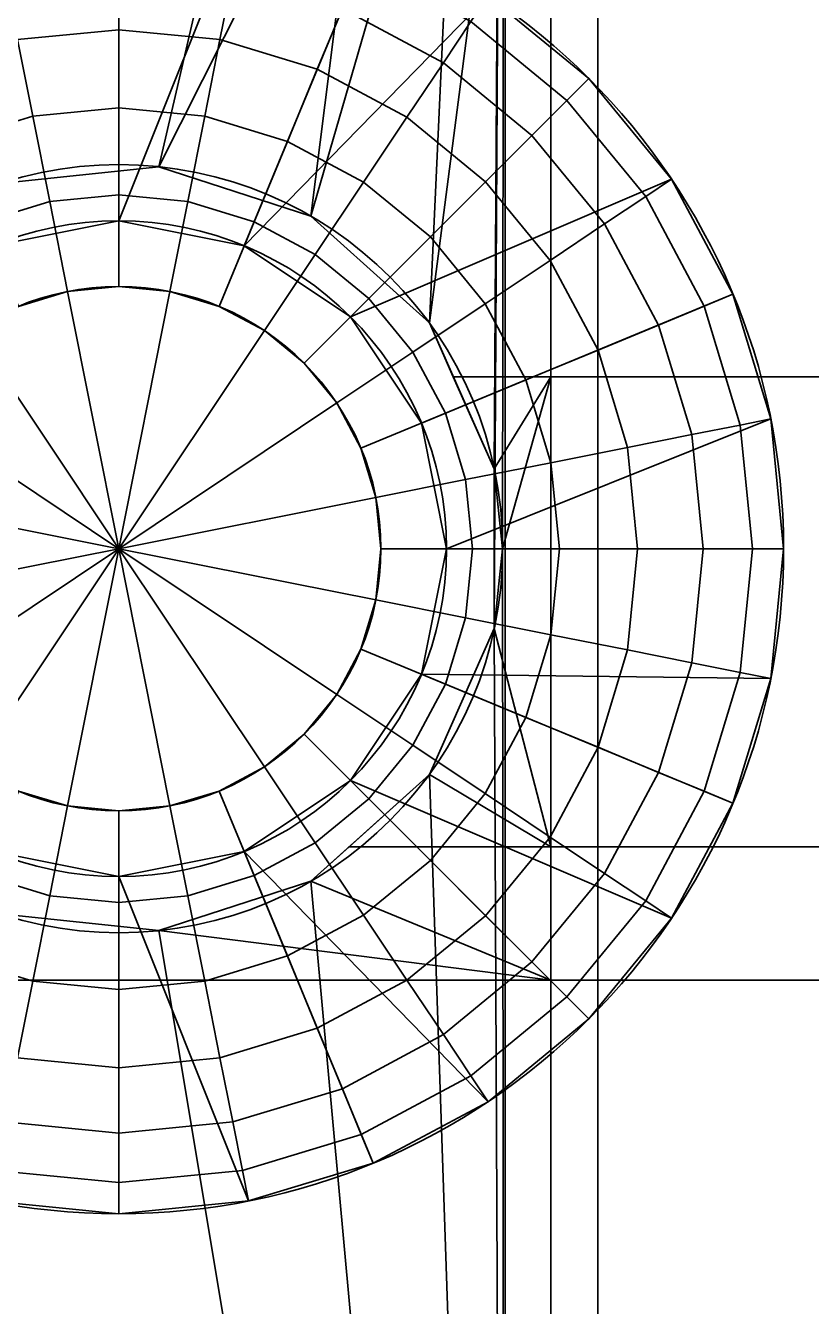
# Model space of a CAD drawing. Header units: millimetres. Extents: x 516 to 946, y 0 to 190.
# Drawn here: x 527.45 to 531.65, y 34.43 to 41.27 of the extents above; entities that cross this region are included whole.
import ezdxf

# ---------------------------------------------------------------- set-up
doc = ezdxf.new("R2010")
doc.units = ezdxf.units.MM
doc.layers.add('1', color=7, linetype='Continuous', true_color=0xffffff)

# ---------------------------------------------------------------- blocks, each defined once
blk = doc.blocks.new('UG_SURFACE_001')
at = {"layer": '1', "color": 252, "linetype": 'Continuous', "lineweight": 35}
for points in [[(14.704899, 44.667464, 3.5), (1.5, 44.667464, 3.5), (11.764869, 40.424928, 3.5), (12.612637, 40.514033, 3.5)], [(12.612637, 40.514033, 1.5), (11.764869, 40.424928, 1.5), (1.5, 44.667464, 1.5), (14.704899, 44.667464, 1.5)], [(12.612637, 40.514033, 3.5), (13.423353, 40.250614, 3.5), (14.704899, 44.667464, 3.5)], [(14.704899, 44.667464, 1.5), (13.423353, 40.250614, 1.5), (12.612637, 40.514033, 1.5)], [(14.704899, 44.667464, 3.5), (13.423353, 40.250614, 3.5), (14.056838, 39.68022, 3.5)], [(14.056838, 39.68022, 1.5), (13.423353, 40.250614, 1.5), (14.704899, 44.667464, 1.5)], [(14.056838, 39.68022, 3.5), (14.184538, 39.393403, 3.5), (14.704899, 39.393403, 3.5), (14.704899, 44.667464, 3.5)], [(14.704899, 44.667464, 1.5), (14.704899, 39.393403, 1.5), (14.184538, 39.393403, 1.5), (14.056838, 39.68022, 1.5)], [(22.593468, 44.667464, 3.5), (14.704899, 44.667464, 3.5), (14.704899, 39.393403, 3.5), (22.593468, 39.393403, 3.5)], [(22.593468, 39.393403, 1.5), (14.704899, 39.393403, 1.5), (14.704899, 44.667464, 1.5), (22.593468, 44.667464, 1.5)], [(12.612637, 40.514033, 1.5), (12.612637, 40.514033, 3.5), (11.764869, 40.424928, 3.5), (11.764869, 40.424928, 1.5)], [(13.423353, 40.250614, 1.5), (13.423353, 40.250614, 3.5), (12.612637, 40.514033, 3.5), (12.612637, 40.514033, 1.5)], [(14.056838, 39.68022, 1.5), (14.056838, 39.68022, 3.5), (13.423353, 40.250614, 3.5), (13.423353, 40.250614, 1.5)], [(14.184538, 39.393403, 3.5), (14.056838, 39.68022, 3.5), (14.056838, 39.68022, 1.5), (14.184538, 39.393403, 1.5)], [(14.704899, 39.393403, 3.5), (14.184538, 39.393403, 3.5), (14.403556, 38.901482, 3.5)], [(14.403556, 38.901482, 1.5), (14.184538, 39.393403, 1.5), (14.704899, 39.393403, 1.5)], [(14.184538, 39.393403, 1.5), (14.403556, 38.901482, 1.5), (14.403556, 38.901482, 3.5), (14.184538, 39.393403, 3.5)], [(14.704899, 36.88433, 3.5), (14.704899, 39.393403, 3.5), (14.403556, 38.901482, 3.5), (14.403556, 38.049042, 3.5)], [(14.704899, 39.393403, 1.5), (14.704899, 36.88433, 1.5), (14.403556, 38.049042, 1.5), (14.448354, 38.47526, 1.5)], [(14.448354, 38.47526, 1.5), (14.403556, 38.901482, 1.5), (14.704899, 39.393403, 1.5)], [(22.593468, 39.393403, 3.5), (14.704899, 39.393403, 3.5), (14.704899, 36.88433, 3.5), (22.593468, 36.88433, 3.5)], [(22.593468, 36.88433, 1.5), (14.704899, 36.88433, 1.5), (14.704899, 39.393403, 1.5), (22.593468, 39.393403, 1.5)], [(14.403556, 38.901482, 3.5), (14.403556, 38.901482, 1.5), (14.448354, 38.47526, 1.5)], [(14.448354, 38.47526, 1.5), (14.403556, 38.049042, 3.5), (14.403556, 38.901482, 3.5)], [(14.448354, 38.47526, 1.5), (14.403556, 38.049042, 1.5), (14.403556, 38.049042, 3.5)], [(14.704899, 36.88433, 3.5), (14.403556, 38.049042, 3.5), (14.056838, 37.270304, 3.5)], [(14.704899, 36.88433, 1.5), (14.056838, 37.270304, 1.5), (14.403556, 38.049042, 1.5)], [(14.056838, 37.270304, 1.5), (14.056838, 37.270304, 3.5), (14.403556, 38.049042, 3.5), (14.403556, 38.049042, 1.5)], [(14.056838, 37.270304, 3.5), (13.628175, 36.88433, 3.5), (14.704899, 36.88433, 3.5)], [(14.704899, 36.88433, 1.5), (13.628175, 36.88433, 1.5), (14.056838, 37.270304, 1.5)], [(13.628175, 36.88433, 3.5), (14.056838, 37.270304, 3.5), (14.056838, 37.270304, 1.5), (13.628175, 36.88433, 1.5)], [(14.704899, 36.172301, 3.5), (14.704899, 36.88433, 3.5), (13.628175, 36.88433, 3.5), (13.423353, 36.69991, 3.5)], [(13.423353, 36.69991, 1.5), (13.628175, 36.88433, 1.5), (14.704899, 36.88433, 1.5), (14.704899, 36.172301, 1.5)], [(13.628175, 36.88433, 1.5), (13.423353, 36.69991, 1.5), (13.423353, 36.69991, 3.5), (13.628175, 36.88433, 3.5)], [(22.593468, 36.88433, 3.5), (14.704899, 36.88433, 3.5), (14.704899, 36.172301, 3.5), (22.593468, 36.172301, 3.5)], [(22.593468, 36.172301, 1.5), (14.704899, 36.172301, 1.5), (14.704899, 36.88433, 1.5), (22.593468, 36.88433, 1.5)], [(14.704899, 36.172301, 3.5), (13.423353, 36.69991, 3.5), (12.612637, 36.436491, 3.5)], [(12.612637, 36.436491, 1.5), (13.423353, 36.69991, 1.5), (14.704899, 36.172301, 1.5)], [(12.612637, 36.436491, 1.5), (12.612637, 36.436491, 3.5), (13.423353, 36.69991, 3.5), (13.423353, 36.69991, 1.5)], [(12.612637, 36.436491, 3.5), (11.764869, 36.525596, 3.5), (1.5, 36.172301, 3.5), (14.704899, 36.172301, 3.5)], [(14.704899, 36.172301, 1.5), (1.5, 36.172301, 1.5), (11.764869, 36.525596, 1.5), (12.612637, 36.436491, 1.5)], [(11.764869, 36.525596, 1.5), (11.764869, 36.525596, 3.5), (12.612637, 36.436491, 3.5), (12.612637, 36.436491, 1.5)], [(14.704899, 36.172301, 3.5), (1.5, 36.172301, 3.5), (1.5, 34.119338, 3.5), (14.704899, 34.119338, 3.5)], [(14.704899, 34.119338, 1.5), (1.5, 34.119338, 1.5), (1.5, 36.172301, 1.5), (14.704899, 36.172301, 1.5)], [(22.593468, 36.172301, 3.5), (14.704899, 36.172301, 3.5), (14.704899, 34.119338, 3.5), (22.593468, 34.119338, 3.5)], [(22.593468, 34.119338, 1.5), (14.704899, 34.119338, 1.5), (14.704899, 36.172301, 1.5), (22.593468, 36.172301, 1.5)]]:
    blk.add_3dface(points, dxfattribs=at)
blk = doc.blocks.new('1стенка_MODEL')
at = {"layer": '1', "color": 252, "linetype": 'Continuous', "lineweight": 35, "extrusion": (0, 0, -1)}
blk.add_circle((-12.398354, 38.475262, -3.5), 2.05, dxfattribs=at)
at = {"layer": '1', "color": 252, "linetype": 'Continuous', "lineweight": 35}
blk.add_circle((12.398354, 38.475262, 1.5), 2.05, dxfattribs=at)
blk.add_blockref('UG_SURFACE_001', (0, 0), dxfattribs=at)
blk = doc.blocks.new('UG_SURFACE_003')
at = {"layer": '1', "color": 252, "linetype": 'Continuous', "lineweight": 35}
for points in [[(14.460988, 48.475262, 1.5), (10.352565, 48.475262, 1.5), (11.764869, 40.424928, 1.5), (12.612637, 40.514033, 1.5)], [(12.612637, 40.514033), (11.764869, 40.424928), (10.352565, 48.475262), (14.460988, 48.475262)], [(14.460988, 48.475262, 1.5), (12.612637, 40.514033, 1.5), (13.423353, 40.250614, 1.5)], [(13.423353, 40.250614), (12.612637, 40.514033), (14.460988, 48.475262)], [(13.423353, 40.250614, 1.5), (14.056838, 39.68022, 1.5), (14.460988, 48.475262, 1.5)], [(14.460988, 48.475262), (14.056838, 39.68022), (13.423353, 40.250614)], [(14.460988, 48.475262, 1.5), (14.056838, 39.68022, 1.5), (14.403556, 38.901482, 1.5)], [(14.403556, 38.901482), (14.056838, 39.68022), (14.460988, 48.475262)], [(14.460988, 25.351768, 1.5), (14.460988, 48.475262, 1.5), (14.403556, 38.049042, 1.5)], [(14.403556, 38.901482, 1.5), (14.403556, 38.049042, 1.5), (14.460988, 48.475262, 1.5)], [(14.448354, 38.47526), (14.403556, 38.901482), (14.460988, 48.475262)], [(14.448354, 38.47526), (14.460988, 48.475262), (14.460988, 25.351768)], [(14.460988, 25.351768, 1.5), (14.704899, 25.351768, 1.5), (14.704899, 48.475262, 1.5), (14.460988, 48.475262, 1.5)], [(14.704899, 25.351768), (14.460988, 25.351768), (14.460988, 48.475262), (14.704899, 48.475262)], [(14.704899, 25.351768, 1.5), (18.134004, 25.351768, 1.5), (18.134004, 48.475262, 1.5), (14.704899, 48.475262, 1.5)], [(14.956303, 25.351768), (14.704899, 25.351768), (14.704899, 48.475262), (14.956303, 48.475262)], [(22, 25.351768), (14.956303, 25.351768), (14.956303, 48.475262), (22, 48.475262)], [(12.612637, 40.514033), (12.612637, 40.514033, 1.5), (11.764869, 40.424928, 1.5), (11.764869, 40.424928)], [(13.423353, 40.250614), (13.423353, 40.250614, 1.5), (12.612637, 40.514033, 1.5), (12.612637, 40.514033)], [(14.056838, 39.68022), (14.056838, 39.68022, 1.5), (13.423353, 40.250614, 1.5), (13.423353, 40.250614)], [(14.403556, 38.901482), (14.403556, 38.901482, 1.5), (14.056838, 39.68022, 1.5), (14.056838, 39.68022)], [(14.403556, 38.901482, 1.5), (14.403556, 38.901482), (14.448354, 38.47526)], [(14.448354, 38.47526), (14.403556, 38.049042, 1.5), (14.403556, 38.901482, 1.5)], [(14.448354, 38.47526), (14.403556, 38.049042), (14.403556, 38.049042, 1.5)], [(14.460988, 25.351768), (14.403556, 38.049042), (14.448354, 38.47526)], [(14.403556, 38.049042, 1.5), (14.056838, 37.270304, 1.5), (14.460988, 25.351768, 1.5)], [(14.056838, 37.270304), (14.056838, 37.270304, 1.5), (14.403556, 38.049042, 1.5), (14.403556, 38.049042)], [(14.460988, 25.351768), (14.056838, 37.270304), (14.403556, 38.049042)], [(14.460988, 25.351768, 1.5), (14.056838, 37.270304, 1.5), (13.423353, 36.69991, 1.5)], [(13.423353, 36.69991), (13.423353, 36.69991, 1.5), (14.056838, 37.270304, 1.5), (14.056838, 37.270304)], [(13.423353, 36.69991), (14.056838, 37.270304), (14.460988, 25.351768)], [(14.460988, 25.351768, 1.5), (13.423353, 36.69991, 1.5), (12.612637, 36.436491, 1.5)], [(12.612637, 36.436491), (12.612637, 36.436491, 1.5), (13.423353, 36.69991, 1.5), (13.423353, 36.69991)], [(12.612637, 36.436491), (13.423353, 36.69991), (14.460988, 25.351768)], [(12.612637, 36.436491, 1.5), (11.764869, 36.525596, 1.5), (10.352565, 25.351768, 1.5), (14.460988, 25.351768, 1.5)], [(14.460988, 25.351768), (10.352565, 25.351768), (11.764869, 36.525596), (12.612637, 36.436491)], [(11.764869, 36.525596), (11.764869, 36.525596, 1.5), (12.612637, 36.436491, 1.5), (12.612637, 36.436491)]]:
    blk.add_3dface(points, dxfattribs=at)
blk = doc.blocks.new('2стойка_MODEL')
at = {"layer": '1', "color": 252, "linetype": 'Continuous', "lineweight": 35}
blk.add_circle((12.398354, 38.475262), 2.05, dxfattribs=at)
at = {"layer": '1', "color": 252, "linetype": 'Continuous', "lineweight": 35, "extrusion": (0, 0, -1)}
blk.add_circle((-12.398354, 38.475262, -1.5), 2.05, dxfattribs=at)
at = {"layer": '1', "color": 252, "linetype": 'Continuous', "lineweight": 35}
blk.add_blockref('UG_SURFACE_003', (0, 0), dxfattribs=at)
blk = doc.blocks.new('UG_SURFACE_005')
at = {"layer": '1', "color": 252, "linetype": 'Continuous', "lineweight": 35}
for points in [[(411.674261, 77.402897, 4.8), (7.442508, 21.037767, 4.8), (7.469615, 20.987745, 5.067878), (411.659777, 77.347077, 5.067878)], [(277.741492, 58.727622, 3.5), (260.070503, 56.263622, 3.5), (7.442508, 21.037767, 4.8), (411.674261, 77.402897, 4.8)], [(411.659777, 77.347077, 5.067878), (7.469615, 20.987745, 5.067878), (7.546807, 20.8453, 5.294975), (411.618471, 77.188112, 5.294975)], [(411.618471, 77.188112, 5.294975), (7.546807, 20.8453, 5.294975), (7.662333, 20.632116, 5.446716), (411.556661, 76.9502, 5.446716)], [(411.556661, 76.9502, 5.446716), (7.662333, 20.632116, 5.446716), (200.895414, 47.305614, 5.5), (220.703781, 50.067645, 5.5)], [(2.490418, 3.593836, 5.652241), (418.917865, 61.659507, 5.652241), (220.703781, 34.793768, 5.5), (200.895414, 32.031737, 5.5)], [(2.490418, 2.938712, 6.085787), (419.00748, 61.016876, 6.085787), (418.917865, 61.659507, 5.652241), (2.490418, 3.593836, 5.652241)], [(2.490418, 2.500972, 6.734633), (419.067353, 60.587484, 6.734633), (419.00748, 61.016876, 6.085787), (2.490418, 2.938712, 6.085787)], [(2.490418, 2.347258, 7.5), (419.088364, 60.436703, 7.5), (419.067353, 60.587484, 6.734633), (2.490418, 2.500972, 6.734633)], [(2.490418, 2.347258, 7.5), (7.683697, 3.071397, 20.8), (413.849115, 59.706151, 20.8), (419.088364, 60.436703, 15.510051)], [(419.088364, 60.436703, 15.510051), (419.088364, 60.436703, 7.5), (2.490418, 2.347258, 7.5)], [(413.966358, 59.668701, 21.067878), (413.849115, 59.706151, 20.8), (7.683697, 3.071397, 20.8), (7.588187, 3.007599, 21.051351)], [(414.080501, 59.531406, 21.294976), (413.966358, 59.668701, 21.067878), (7.581907, 3.003404, 21.067878), (7.519177, 2.860382, 21.266907)], [(7.588187, 3.007599, 21.051351), (7.581907, 3.003404, 21.067878), (413.966358, 59.668701, 21.067878)], [(414.17411, 59.315167, 21.446716), (414.080501, 59.531406, 21.294976), (7.510331, 2.840214, 21.294976), (7.485521, 2.650026, 21.418547)], [(7.519177, 2.860382, 21.266907), (7.510331, 2.840214, 21.294976), (414.080501, 59.531406, 21.294976)], [(414.232939, 59.052903, 21.500001), (414.17411, 59.315167, 21.446716), (7.479866, 2.606673, 21.446716)], [(7.485521, 2.650026, 21.418547), (7.479866, 2.606673, 21.446716), (414.17411, 59.315167, 21.446716)], [(7.479866, 2.606673, 21.446716), (7.487073, 2.406226, 21.496654), (414.232939, 59.052903, 21.500001)], [(7.487073, 2.406226, 21.496654), (7.490418, 2.337674, 21.500001), (414.232939, 59.052903, 21.500001)], [(414.232939, 59.052903, 21.500001), (7.490418, 2.337674, 21.500001), (7.490418, 1.044446, 21.500001), (414.409846, 57.784338, 21.500001)], [(124.049336, 17.297149, 3.5), (419.361919, 58.474846, 16.5), (414.409846, 57.784338, 21.500001), (7.490418, 1.044446, 21.500001)], [(7.442508, 21.037767, 4.8), (260.070503, 56.263622, 3.5), (257.93314, 55.965591, 3.5)], [(7.442508, 21.037767, 4.8), (257.93314, 55.965591, 3.5), (240.512133, 53.536449, 3.5)], [(7.442508, 21.037767, 4.8), (240.512133, 53.536449, 3.5), (238.124758, 53.20356, 3.5)], [(7.442508, 21.037767, 4.8), (238.124758, 53.20356, 3.5), (220.703781, 50.774418, 3.5)], [(7.442508, 21.037767, 4.8), (220.703781, 50.774418, 3.5), (220.109314, 50.69153, 3.5)], [(7.442508, 21.037767, 4.8), (220.109314, 50.69153, 3.5), (200.895414, 48.012387, 3.5)], [(7.442508, 21.037767, 4.8), (200.895414, 48.012387, 3.5), (176.906765, 44.667464, 3.5)], [(7.662333, 20.632116, 5.446716), (181.975499, 44.667464, 5.5), (200.895414, 47.305614, 5.5)], [(7.442508, 21.037767, 4.8), (176.906765, 44.667464, 3.5), (161.528692, 42.523183, 3.5)], [(7.662333, 20.632116, 5.446716), (163.960055, 42.155433, 5.5), (181.975499, 44.667464, 5.5)], [(7.442508, 21.037767, 4.8), (161.528692, 42.523183, 3.5), (158.89132, 42.155433, 3.5)], [(7.442508, 21.037767, 4.8), (158.89132, 42.155433, 3.5), (141.220331, 39.691433, 3.5)], [(7.662333, 20.632116, 5.446716), (161.528692, 41.81641, 5.5), (163.960055, 42.155433, 5.5)], [(144.151688, 39.393403, 5.5), (161.528692, 41.81641, 5.5), (7.662333, 20.632116, 5.446716)], [(7.442508, 21.037767, 4.8), (141.220331, 39.691433, 3.5), (139.082953, 39.393403, 3.5)], [(139.082953, 39.393403, 3.5), (121.661969, 36.96426, 3.5), (7.442508, 21.037767, 4.8)], [(7.662333, 20.632116, 5.446716), (141.220331, 38.98466, 5.5), (144.151688, 39.393403, 5.5)], [(124.343328, 36.631372, 5.5), (141.220331, 38.98466, 5.5), (7.662333, 20.632116, 5.446716)], [(7.442508, 21.037767, 4.8), (121.661969, 36.96426, 3.5), (119.274594, 36.631372, 3.5)], [(7.442508, 21.037767, 4.8), (119.274594, 36.631372, 3.5), (101.853609, 34.202229, 3.5)], [(7.662333, 20.632116, 5.446716), (121.661969, 36.257487, 5.5), (124.343328, 36.631372, 5.5)], [(7.662333, 20.632116, 5.446716), (101.853609, 33.495456, 5.5), (121.661969, 36.257487, 5.5)]]:
    blk.add_3dface(points, dxfattribs=at)
blk = doc.blocks.new('4пояс_нижний_MODEL')
at = {"layer": '1', "color": 252, "linetype": 'Continuous', "lineweight": 35}
blk.add_blockref('UG_SURFACE_005', (0, 0), dxfattribs=at)
blk = doc.blocks.new('UG_SURFACE_007')
at = {"layer": '1', "color": 252, "linetype": 'Continuous', "lineweight": 35}
for points in [[(-0.669696, 1.616789), (0, 1.75), (0, 3.55), (-0.692571, 3.481788)], [(-0.692571, 3.481788, 3.5), (0, 3.55, 3.5), (0, 1.75, 3.5), (-0.669696, 1.616789, 3.5)], [(0.692571, 3.481788), (0, 3.55), (0, 1.75)], [(0, 1.75, 3.5), (0, 3.55, 3.5), (0.692571, 3.481788, 3.5)], [(0, 1.75), (0.669696, 1.616789), (1.358526, 3.279772), (0.692571, 3.481788)], [(0.692571, 3.481788, 3.5), (1.358526, 3.279772, 3.5), (0.669696, 1.616789, 3.5), (0, 1.75, 3.5)], [(1.972274, 2.951717), (1.358526, 3.279772), (0.669696, 1.616789)], [(0.669696, 1.616789, 3.5), (1.358526, 3.279772, 3.5), (1.972274, 2.951717, 3.5)], [(0, 2.770447, -1.223654), (-0.540487, 2.717214, -1.223654), (-0.608651, 3.059896, -0.877629), (0, 3.119843, -0.877629)], [(0, 3.119843, 4.377629), (-0.608651, 3.059896, 4.377629), (-0.540487, 2.717214, 4.723654), (0, 2.770447, 4.723654)], [(0.540487, 2.717214, -1.223654), (0, 2.770447, -1.223654), (0, 3.119843, -0.877629), (0.608651, 3.059896, -0.877629)], [(0.608651, 3.059896, 4.377629), (0, 3.119843, 4.377629), (0, 2.770447, 4.723654), (0.540487, 2.717214, 4.723654)], [(1.733292, 2.594055, -0.877629), (1.193912, 2.882359, -0.877629), (1.295022, 3.12646, -0.462897), (1.880081, 2.81374, -0.462897)], [(1.880081, 2.81374, 3.962897), (1.295022, 3.12646, 3.962897), (1.193912, 2.882359, 4.377629), (1.733292, 2.594055, 4.377629)], [(1.060204, 2.559559, -1.223654), (0.540487, 2.717214, -1.223654), (0.608651, 3.059896, -0.877629), (1.193912, 2.882359, -0.877629)], [(1.193912, 2.882359, 4.377629), (0.608651, 3.059896, 4.377629), (0.540487, 2.717214, 4.723654), (1.060204, 2.559559, 4.723654)], [(0.669696, 1.616789), (1.237437, 1.237437), (2.510229, 2.510229), (1.972274, 2.951717)], [(1.972274, 2.951717, 3.5), (2.510229, 2.510229, 3.5), (1.237437, 1.237437, 3.5), (0.669696, 1.616789, 3.5)], [(2.392889, 2.392889, -0.462897), (1.880081, 2.81374, -0.462897), (1.972274, 2.951717), (2.510229, 2.510229)], [(2.510229, 2.510229, 3.5), (1.972274, 2.951717, 3.5), (1.880081, 2.81374, 3.962897), (2.392889, 2.392889, 3.962897)], [(1.539178, 2.303543, -1.223654), (1.060204, 2.559559, -1.223654), (1.193912, 2.882359, -0.877629), (1.733292, 2.594055, -0.877629)], [(1.733292, 2.594055, 4.377629), (1.193912, 2.882359, 4.377629), (1.060204, 2.559559, 4.723654), (1.539178, 2.303543, 4.723654)], [(2.206062, 2.206062, -0.877629), (1.733292, 2.594055, -0.877629), (1.880081, 2.81374, -0.462897), (2.392889, 2.392889, -0.462897)], [(2.392889, 2.392889, 3.962897), (1.880081, 2.81374, 3.962897), (1.733292, 2.594055, 4.377629), (2.206062, 2.206062, 4.377629)], [(0, 2.353173, -1.483833), (-0.459081, 2.307958, -1.483833), (-0.540487, 2.717214, -1.223654), (0, 2.770447, -1.223654)], [(0, 2.770447, 4.723654), (-0.540487, 2.717214, 4.723654), (-0.459081, 2.307958, 4.983833), (0, 2.353173, 4.983833)], [(0.459081, 2.307958, -1.483833), (0, 2.353173, -1.483833), (0, 2.770447, -1.223654), (0.540487, 2.717214, -1.223654)], [(0.540487, 2.717214, 4.723654), (0, 2.770447, 4.723654), (0, 2.353173, 4.983833), (0.459081, 2.307958, 4.983833)], [(-0.459081, 2.307958, -1.483833), (-0.90052, 2.174048, -1.483833), (-1.060204, 2.559559, -1.223654), (-0.540487, 2.717214, -1.223654)], [(-0.540487, 2.717214, 4.723654), (-1.060204, 2.559559, 4.723654), (-0.90052, 2.174048, 4.983833), (-0.459081, 2.307958, 4.983833)], [(0.90052, 2.174048, -1.483833), (0.459081, 2.307958, -1.483833), (0.540487, 2.717214, -1.223654), (1.060204, 2.559559, -1.223654)], [(1.060204, 2.559559, 4.723654), (0.540487, 2.717214, 4.723654), (0.459081, 2.307958, 4.983833), (0.90052, 2.174048, 4.983833)], [(1.307353, 1.956592, -1.483833), (0.90052, 2.174048, -1.483833), (1.060204, 2.559559, -1.223654), (1.539178, 2.303543, -1.223654)], [(1.539178, 2.303543, 4.723654), (1.060204, 2.559559, 4.723654), (0.90052, 2.174048, 4.983833), (1.307353, 1.956592, 4.983833)], [(1.959002, 1.959002, -1.223654), (1.539178, 2.303543, -1.223654), (1.733292, 2.594055, -0.877629), (2.206062, 2.206062, -0.877629)], [(2.206062, 2.206062, 4.377629), (1.733292, 2.594055, 4.377629), (1.539178, 2.303543, 4.723654), (1.959002, 1.959002, 4.723654)], [(2.951717, 1.972274), (2.510229, 2.510229), (1.237437, 1.237437)], [(1.237437, 1.237437, 3.5), (2.510229, 2.510229, 3.5), (2.951717, 1.972274, 3.5)], [(2.81374, 1.880081, -0.462897), (2.392889, 2.392889, -0.462897), (2.510229, 2.510229), (2.951717, 1.972274)], [(2.951717, 1.972274, 3.5), (2.510229, 2.510229, 3.5), (2.392889, 2.392889, 3.962897), (2.81374, 1.880081, 3.962897)], [(2.594055, 1.733292, -0.877629), (2.206062, 2.206062, -0.877629), (2.392889, 2.392889, -0.462897), (2.81374, 1.880081, -0.462897)], [(2.81374, 1.880081, 3.962897), (2.392889, 2.392889, 3.962897), (2.206062, 2.206062, 4.377629), (2.594055, 1.733292, 4.377629)], [(0, 1.888689, -1.645281), (-0.368465, 1.852398, -1.645281), (-0.459081, 2.307958, -1.483833), (0, 2.353173, -1.483833)], [(0, 2.353173, 4.983833), (-0.459081, 2.307958, 4.983833), (-0.368465, 1.852398, 5.145281), (0, 1.888689, 5.145281)], [(0.368465, 1.852398, -1.645281), (0, 1.888689, -1.645281), (0, 2.353173, -1.483833), (0.459081, 2.307958, -1.483833)], [(0.459081, 2.307958, 4.983833), (0, 2.353173, 4.983833), (0, 1.888689, 5.145281), (0.368465, 1.852398, 5.145281)], [(-0.368465, 1.852398, -1.645281), (-0.72277, 1.744921, -1.645281), (-0.90052, 2.174048, -1.483833), (-0.459081, 2.307958, -1.483833)], [(-0.459081, 2.307958, 4.983833), (-0.90052, 2.174048, 4.983833), (-0.72277, 1.744921, 5.145281), (-0.368465, 1.852398, 5.145281)], [(0.72277, 1.744921, -1.645281), (0.368465, 1.852398, -1.645281), (0.459081, 2.307958, -1.483833), (0.90052, 2.174048, -1.483833)], [(0.90052, 2.174048, 4.983833), (0.459081, 2.307958, 4.983833), (0.368465, 1.852398, 5.145281), (0.72277, 1.744921, 5.145281)], [(1.663945, 1.663945, -1.483833), (1.307353, 1.956592, -1.483833), (1.539178, 2.303543, -1.223654), (1.959002, 1.959002, -1.223654)], [(1.959002, 1.959002, 4.723654), (1.539178, 2.303543, 4.723654), (1.307353, 1.956592, 4.983833), (1.663945, 1.663945, 4.983833)], [(2.303543, 1.539178, -1.223654), (1.959002, 1.959002, -1.223654), (2.206062, 2.206062, -0.877629), (2.594055, 1.733292, -0.877629)], [(2.594055, 1.733292, 4.377629), (2.206062, 2.206062, 4.377629), (1.959002, 1.959002, 4.723654), (2.303543, 1.539178, 4.723654)], [(1.049299, 1.570387, -1.645281), (0.72277, 1.744921, -1.645281), (0.90052, 2.174048, -1.483833), (1.307353, 1.956592, -1.483833)], [(1.307353, 1.956592, 4.983833), (0.90052, 2.174048, 4.983833), (0.72277, 1.744921, 5.145281), (1.049299, 1.570387, 5.145281)], [(1.335505, 1.335505, -1.645281), (1.049299, 1.570387, -1.645281), (1.307353, 1.956592, -1.483833), (1.663945, 1.663945, -1.483833)], [(1.663945, 1.663945, 4.983833), (1.307353, 1.956592, 4.983833), (1.049299, 1.570387, 5.145281), (1.335505, 1.335505, 5.145281)], [(1.237437, 1.237437), (1.616789, 0.669696), (3.279772, 1.358526), (2.951717, 1.972274)], [(2.951717, 1.972274, 3.5), (3.279772, 1.358526, 3.5), (1.616789, 0.669696, 3.5), (1.237437, 1.237437, 3.5)], [(1.956592, 1.307353, -1.483833), (1.663945, 1.663945, -1.483833), (1.959002, 1.959002, -1.223654), (2.303543, 1.539178, -1.223654)], [(2.303543, 1.539178, 4.723654), (1.959002, 1.959002, 4.723654), (1.663945, 1.663945, 4.983833), (1.956592, 1.307353, 4.983833)], [(3.12646, 1.295022, -0.462897), (2.81374, 1.880081, -0.462897), (2.951717, 1.972274), (3.279772, 1.358526)], [(3.279772, 1.358526, 3.5), (2.951717, 1.972274, 3.5), (2.81374, 1.880081, 3.962897), (3.12646, 1.295022, 3.962897)], [(-0.273126, 1.373099, -1.7), (-0.535757, 1.293431, -1.7), (-0.72277, 1.744921, -1.645281), (-0.368465, 1.852398, -1.645281)], [(-0.368465, 1.852398, 5.145281), (-0.72277, 1.744921, 5.145281), (-0.535757, 1.293431, 5.2), (-0.273126, 1.373099, 5.2)], [(0, 1.4, -1.7), (-0.273126, 1.373099, -1.7), (-0.368465, 1.852398, -1.645281), (0, 1.888689, -1.645281)], [(0, 1.888689, 5.145281), (-0.368465, 1.852398, 5.145281), (-0.273126, 1.373099, 5.2), (0, 1.4, 5.2)], [(0.273126, 1.373099, -1.7), (0, 1.4, -1.7), (0, 1.888689, -1.645281), (0.368465, 1.852398, -1.645281)], [(0.368465, 1.852398, 5.145281), (0, 1.888689, 5.145281), (0, 1.4, 5.2), (0.273126, 1.373099, 5.2)], [(0.535757, 1.293431, -1.7), (0.273126, 1.373099, -1.7), (0.368465, 1.852398, -1.645281), (0.72277, 1.744921, -1.645281)], [(0.72277, 1.744921, 5.145281), (0.368465, 1.852398, 5.145281), (0.273126, 1.373099, 5.2), (0.535757, 1.293431, 5.2)], [(2.882359, 1.193912, -0.877629), (2.594055, 1.733292, -0.877629), (2.81374, 1.880081, -0.462897), (3.12646, 1.295022, -0.462897)], [(3.12646, 1.295022, 3.962897), (2.81374, 1.880081, 3.962897), (2.594055, 1.733292, 4.377629), (2.882359, 1.193912, 4.377629)], [(-0.669696, 1.616789), (-0.669696, 1.616789, 3.5), (0, 1.75, 3.5), (0, 1.75)], [(0, 1.75), (0, 1.75, 3.5), (0.669696, 1.616789, 3.5), (0.669696, 1.616789)], [(0.777798, 1.164057, -1.7), (0.535757, 1.293431, -1.7), (0.72277, 1.744921, -1.645281), (1.049299, 1.570387, -1.645281)], [(1.049299, 1.570387, 5.145281), (0.72277, 1.744921, 5.145281), (0.535757, 1.293431, 5.2), (0.777798, 1.164057, 5.2)], [(2.559559, 1.060204, -1.223654), (2.303543, 1.539178, -1.223654), (2.594055, 1.733292, -0.877629), (2.882359, 1.193912, -0.877629)], [(2.882359, 1.193912, 4.377629), (2.594055, 1.733292, 4.377629), (2.303543, 1.539178, 4.723654), (2.559559, 1.060204, 4.723654)], [(1.570387, 1.049299, -1.645281), (1.335505, 1.335505, -1.645281), (1.663945, 1.663945, -1.483833), (1.956592, 1.307353, -1.483833)], [(1.956592, 1.307353, 4.983833), (1.663945, 1.663945, 4.983833), (1.335505, 1.335505, 5.145281), (1.570387, 1.049299, 5.145281)], [(0.669696, 1.616789), (0.669696, 1.616789, 3.5), (1.237437, 1.237437, 3.5), (1.237437, 1.237437)], [(0.989949, 0.989949, -1.7), (0.777798, 1.164057, -1.7), (1.049299, 1.570387, -1.645281), (1.335505, 1.335505, -1.645281)], [(1.335505, 1.335505, 5.145281), (1.049299, 1.570387, 5.145281), (0.777798, 1.164057, 5.2), (0.989949, 0.989949, 5.2)], [(2.174048, 0.90052, -1.483833), (1.956592, 1.307353, -1.483833), (2.303543, 1.539178, -1.223654), (2.559559, 1.060204, -1.223654)], [(2.559559, 1.060204, 4.723654), (2.303543, 1.539178, 4.723654), (1.956592, 1.307353, 4.983833), (2.174048, 0.90052, 4.983833)], [(-0.777798, 1.164057, -1.7), (-0.535757, 1.293431, -1.7), (-0.273126, 1.373099, -1.7), (0, 0, -1.7)], [(-0.273126, 1.373099, 5.2), (-0.535757, 1.293431, 5.2), (-0.777798, 1.164057, 5.2), (0, 0, 5.2)], [(-0.273126, 1.373099, -1.7), (0, 1.4, -1.7), (0.273126, 1.373099, -1.7), (0, 0, -1.7)], [(0.273126, 1.373099, 5.2), (0, 1.4, 5.2), (-0.273126, 1.373099, 5.2), (0, 0, 5.2)], [(0.273126, 1.373099, -1.7), (0.535757, 1.293431, -1.7), (0.777798, 1.164057, -1.7), (0, 0, -1.7)], [(0.777798, 1.164057, 5.2), (0.535757, 1.293431, 5.2), (0.273126, 1.373099, 5.2), (0, 0, 5.2)], [(1.164057, 0.777798, -1.7), (0.989949, 0.989949, -1.7), (1.335505, 1.335505, -1.645281), (1.570387, 1.049299, -1.645281)], [(1.570387, 1.049299, 5.145281), (1.335505, 1.335505, 5.145281), (0.989949, 0.989949, 5.2), (1.164057, 0.777798, 5.2)], [(1.744921, 0.72277, -1.645281), (1.570387, 1.049299, -1.645281), (1.956592, 1.307353, -1.483833), (2.174048, 0.90052, -1.483833)], [(2.174048, 0.90052, 4.983833), (1.956592, 1.307353, 4.983833), (1.570387, 1.049299, 5.145281), (1.744921, 0.72277, 5.145281)], [(3.481788, 0.692571), (3.279772, 1.358526), (1.616789, 0.669696), (1.75, 0)], [(1.75, 0, 3.5), (1.616789, 0.669696, 3.5), (3.279772, 1.358526, 3.5), (3.481788, 0.692571, 3.5)], [(3.319033, 0.660197, -0.462897), (3.12646, 1.295022, -0.462897), (3.279772, 1.358526), (3.481788, 0.692571)], [(3.481788, 0.692571, 3.5), (3.279772, 1.358526, 3.5), (3.12646, 1.295022, 3.962897), (3.319033, 0.660197, 3.962897)], [(1.237437, 1.237437), (1.237437, 1.237437, 3.5), (1.616789, 0.669696, 3.5), (1.616789, 0.669696)], [(3.059896, 0.608651, -0.877629), (2.882359, 1.193912, -0.877629), (3.12646, 1.295022, -0.462897), (3.319033, 0.660197, -0.462897)], [(3.319033, 0.660197, 3.962897), (3.12646, 1.295022, 3.962897), (2.882359, 1.193912, 4.377629), (3.059896, 0.608651, 4.377629)], [(-1.164057, 0.777798, -1.7), (-0.989949, 0.989949, -1.7), (-0.777798, 1.164057, -1.7), (0, 0, -1.7)], [(-0.777798, 1.164057, 5.2), (-0.989949, 0.989949, 5.2), (-1.164057, 0.777798, 5.2), (0, 0, 5.2)], [(0.777798, 1.164057, -1.7), (0.989949, 0.989949, -1.7), (1.164057, 0.777798, -1.7), (0, 0, -1.7)], [(1.164057, 0.777798, 5.2), (0.989949, 0.989949, 5.2), (0.777798, 1.164057, 5.2), (0, 0, 5.2)], [(2.717214, 0.540487, -1.223654), (2.559559, 1.060204, -1.223654), (2.882359, 1.193912, -0.877629), (3.059896, 0.608651, -0.877629)], [(3.059896, 0.608651, 4.377629), (2.882359, 1.193912, 4.377629), (2.559559, 1.060204, 4.723654), (2.717214, 0.540487, 4.723654)], [(1.293431, 0.535757, -1.7), (1.164057, 0.777798, -1.7), (1.570387, 1.049299, -1.645281), (1.744921, 0.72277, -1.645281)], [(1.744921, 0.72277, 5.145281), (1.570387, 1.049299, 5.145281), (1.164057, 0.777798, 5.2), (1.293431, 0.535757, 5.2)], [(2.307958, 0.459081, -1.483833), (2.174048, 0.90052, -1.483833), (2.559559, 1.060204, -1.223654), (2.717214, 0.540487, -1.223654)], [(2.717214, 0.540487, 4.723654), (2.559559, 1.060204, 4.723654), (2.174048, 0.90052, 4.983833), (2.307958, 0.459081, 4.983833)], [(1.852398, 0.368465, -1.645281), (1.744921, 0.72277, -1.645281), (2.174048, 0.90052, -1.483833), (2.307958, 0.459081, -1.483833)], [(2.307958, 0.459081, 4.983833), (2.174048, 0.90052, 4.983833), (1.744921, 0.72277, 5.145281), (1.852398, 0.368465, 5.145281)], [(0, 0, -1.7), (-1.373099, 0.273126, -1.7), (-1.293431, 0.535757, -1.7), (-1.164057, 0.777798, -1.7)], [(-1.164057, 0.777798, 5.2), (-1.293431, 0.535757, 5.2), (-1.373099, 0.273126, 5.2), (0, 0, 5.2)], [(1.164057, 0.777798, -1.7), (1.293431, 0.535757, -1.7), (1.373099, 0.273126, -1.7), (0, 0, -1.7)], [(1.373099, 0.273126, 5.2), (1.293431, 0.535757, 5.2), (1.164057, 0.777798, 5.2), (0, 0, 5.2)], [(1.373099, 0.273126, -1.7), (1.293431, 0.535757, -1.7), (1.744921, 0.72277, -1.645281), (1.852398, 0.368465, -1.645281)], [(1.852398, 0.368465, 5.145281), (1.744921, 0.72277, 5.145281), (1.293431, 0.535757, 5.2), (1.373099, 0.273126, 5.2)], [(1.75, 0), (3.55, 0), (3.481788, 0.692571)], [(3.481788, 0.692571, 3.5), (3.55, 0, 3.5), (1.75, 0, 3.5)], [(3.384057, 0, -0.462897), (3.319033, 0.660197, -0.462897), (3.481788, 0.692571), (3.55, 0)], [(3.55, 0, 3.5), (3.481788, 0.692571, 3.5), (3.319033, 0.660197, 3.962897), (3.384057, 0, 3.962897)], [(1.616789, 0.669696), (1.616789, 0.669696, 3.5), (1.75, 0, 3.5), (1.75, 0)], [(3.119843, 0, -0.877629), (3.059896, 0.608651, -0.877629), (3.319033, 0.660197, -0.462897), (3.384057, 0, -0.462897)], [(3.384057, 0, 3.962897), (3.319033, 0.660197, 3.962897), (3.059896, 0.608651, 4.377629), (3.119843, 0, 4.377629)], [(2.770447, 0, -1.223654), (2.717214, 0.540487, -1.223654), (3.059896, 0.608651, -0.877629), (3.119843, 0, -0.877629)], [(3.119843, 0, 4.377629), (3.059896, 0.608651, 4.377629), (2.717214, 0.540487, 4.723654), (2.770447, 0, 4.723654)], [(2.353173, 0, -1.483833), (2.307958, 0.459081, -1.483833), (2.717214, 0.540487, -1.223654), (2.770447, 0, -1.223654)], [(2.770447, 0, 4.723654), (2.717214, 0.540487, 4.723654), (2.307958, 0.459081, 4.983833), (2.353173, 0, 4.983833)], [(1.888689, 0, -1.645281), (1.852398, 0.368465, -1.645281), (2.307958, 0.459081, -1.483833), (2.353173, 0, -1.483833)], [(2.353173, 0, 4.983833), (2.307958, 0.459081, 4.983833), (1.852398, 0.368465, 5.145281), (1.888689, 0, 5.145281)], [(1.4, 0, -1.7), (1.373099, 0.273126, -1.7), (1.852398, 0.368465, -1.645281), (1.888689, 0, -1.645281)], [(1.888689, 0, 5.145281), (1.852398, 0.368465, 5.145281), (1.373099, 0.273126, 5.2), (1.4, 0, 5.2)], [(-1.373099, -0.273126, -1.7), (-1.4, 0, -1.7), (-1.373099, 0.273126, -1.7), (0, 0, -1.7)], [(-1.373099, 0.273126, 5.2), (-1.4, 0, 5.2), (-1.373099, -0.273126, 5.2), (0, 0, 5.2)], [(1.373099, 0.273126, -1.7), (1.4, 0, -1.7), (1.373099, -0.273126, -1.7), (0, 0, -1.7)], [(1.373099, -0.273126, 5.2), (1.4, 0, 5.2), (1.373099, 0.273126, 5.2), (0, 0, 5.2)], [(-1.164057, -0.777798, -1.7), (-1.293431, -0.535757, -1.7), (-1.373099, -0.273126, -1.7), (0, 0, -1.7)], [(0, 0, 5.2), (-1.373099, -0.273126, 5.2), (-1.293431, -0.535757, 5.2), (-1.164057, -0.777798, 5.2)], [(-0.777798, -1.164057, -1.7), (-0.989949, -0.989949, -1.7), (-1.164057, -0.777798, -1.7), (0, 0, -1.7)], [(-1.164057, -0.777798, 5.2), (-0.989949, -0.989949, 5.2), (-0.777798, -1.164057, 5.2), (0, 0, 5.2)], [(-0.273126, -1.373099, -1.7), (-0.535757, -1.293431, -1.7), (-0.777798, -1.164057, -1.7), (0, 0, -1.7)], [(-0.777798, -1.164057, 5.2), (-0.535757, -1.293431, 5.2), (-0.273126, -1.373099, 5.2), (0, 0, 5.2)], [(0.273126, -1.373099, -1.7), (0, -1.4, -1.7), (-0.273126, -1.373099, -1.7), (0, 0, -1.7)], [(-0.273126, -1.373099, 5.2), (0, -1.4, 5.2), (0.273126, -1.373099, 5.2), (0, 0, 5.2)], [(1.373099, -0.273126, -1.7), (1.293431, -0.535757, -1.7), (1.164057, -0.777798, -1.7), (0, 0, -1.7)], [(1.164057, -0.777798, -1.7), (0.989949, -0.989949, -1.7), (0.777798, -1.164057, -1.7), (0, 0, -1.7)], [(0.777798, -1.164057, -1.7), (0.535757, -1.293431, -1.7), (0.273126, -1.373099, -1.7), (0, 0, -1.7)], [(0.273126, -1.373099, 5.2), (0.535757, -1.293431, 5.2), (0.777798, -1.164057, 5.2), (0, 0, 5.2)], [(0.777798, -1.164057, 5.2), (0.989949, -0.989949, 5.2), (1.164057, -0.777798, 5.2), (0, 0, 5.2)], [(1.164057, -0.777798, 5.2), (1.293431, -0.535757, 5.2), (1.373099, -0.273126, 5.2), (0, 0, 5.2)], [(1.373099, -0.273126, -1.7), (1.4, 0, -1.7), (1.888689, 0, -1.645281), (1.852398, -0.368465, -1.645281)], [(1.852398, -0.368465, 5.145281), (1.888689, 0, 5.145281), (1.4, 0, 5.2), (1.373099, -0.273126, 5.2)], [(3.481788, -0.692571), (3.55, 0), (1.75, 0), (1.616789, -0.669696)], [(1.75, 0), (1.75, 0, 3.5), (1.616789, -0.669696, 3.5), (1.616789, -0.669696)], [(1.616789, -0.669696, 3.5), (1.75, 0, 3.5), (3.55, 0, 3.5), (3.481788, -0.692571, 3.5)], [(1.852398, -0.368465, -1.645281), (1.888689, 0, -1.645281), (2.353173, 0, -1.483833), (2.307958, -0.459081, -1.483833)], [(2.307958, -0.459081, 4.983833), (2.353173, 0, 4.983833), (1.888689, 0, 5.145281), (1.852398, -0.368465, 5.145281)], [(2.307958, -0.459081, -1.483833), (2.353173, 0, -1.483833), (2.770447, 0, -1.223654), (2.717214, -0.540487, -1.223654)], [(2.717214, -0.540487, 4.723654), (2.770447, 0, 4.723654), (2.353173, 0, 4.983833), (2.307958, -0.459081, 4.983833)], [(2.717214, -0.540487, -1.223654), (2.770447, 0, -1.223654), (3.119843, 0, -0.877629), (3.059896, -0.608651, -0.877629)], [(3.059896, -0.608651, 4.377629), (3.119843, 0, 4.377629), (2.770447, 0, 4.723654), (2.717214, -0.540487, 4.723654)], [(3.059896, -0.608651, -0.877629), (3.119843, 0, -0.877629), (3.384057, 0, -0.462897), (3.319033, -0.660197, -0.462897)], [(3.319033, -0.660197, 3.962897), (3.384057, 0, 3.962897), (3.119843, 0, 4.377629), (3.059896, -0.608651, 4.377629)], [(3.319033, -0.660197, -0.462897), (3.384057, 0, -0.462897), (3.55, 0), (3.481788, -0.692571)], [(3.481788, -0.692571, 3.5), (3.55, 0, 3.5), (3.384057, 0, 3.962897), (3.319033, -0.660197, 3.962897)], [(1.293431, -0.535757, -1.7), (1.373099, -0.273126, -1.7), (1.852398, -0.368465, -1.645281), (1.744921, -0.72277, -1.645281)], [(1.744921, -0.72277, 5.145281), (1.852398, -0.368465, 5.145281), (1.373099, -0.273126, 5.2), (1.293431, -0.535757, 5.2)], [(1.744921, -0.72277, -1.645281), (1.852398, -0.368465, -1.645281), (2.307958, -0.459081, -1.483833), (2.174048, -0.90052, -1.483833)], [(2.174048, -0.90052, 4.983833), (2.307958, -0.459081, 4.983833), (1.852398, -0.368465, 5.145281), (1.744921, -0.72277, 5.145281)], [(2.174048, -0.90052, -1.483833), (2.307958, -0.459081, -1.483833), (2.717214, -0.540487, -1.223654), (2.559559, -1.060204, -1.223654)], [(2.559559, -1.060204, 4.723654), (2.717214, -0.540487, 4.723654), (2.307958, -0.459081, 4.983833), (2.174048, -0.90052, 4.983833)], [(1.164057, -0.777798, -1.7), (1.293431, -0.535757, -1.7), (1.744921, -0.72277, -1.645281), (1.570387, -1.049299, -1.645281)], [(1.570387, -1.049299, 5.145281), (1.744921, -0.72277, 5.145281), (1.293431, -0.535757, 5.2), (1.164057, -0.777798, 5.2)], [(2.559559, -1.060204, -1.223654), (2.717214, -0.540487, -1.223654), (3.059896, -0.608651, -0.877629), (2.882359, -1.193912, -0.877629)], [(2.882359, -1.193912, 4.377629), (3.059896, -0.608651, 4.377629), (2.717214, -0.540487, 4.723654), (2.559559, -1.060204, 4.723654)], [(2.882359, -1.193912, -0.877629), (3.059896, -0.608651, -0.877629), (3.319033, -0.660197, -0.462897), (3.12646, -1.295022, -0.462897)], [(3.12646, -1.295022, 3.962897), (3.319033, -0.660197, 3.962897), (3.059896, -0.608651, 4.377629), (2.882359, -1.193912, 4.377629)], [(2.951717, -1.972274), (3.279772, -1.358526), (1.616789, -0.669696), (1.237437, -1.237437)], [(1.616789, -0.669696), (1.616789, -0.669696, 3.5), (1.237437, -1.237437, 3.5), (1.237437, -1.237437)], [(1.237437, -1.237437, 3.5), (1.616789, -0.669696, 3.5), (3.279772, -1.358526, 3.5), (2.951717, -1.972274, 3.5)], [(1.616789, -0.669696), (3.279772, -1.358526), (3.481788, -0.692571)], [(3.481788, -0.692571, 3.5), (3.279772, -1.358526, 3.5), (1.616789, -0.669696, 3.5)], [(3.12646, -1.295022, -0.462897), (3.319033, -0.660197, -0.462897), (3.481788, -0.692571), (3.279772, -1.358526)], [(3.279772, -1.358526, 3.5), (3.481788, -0.692571, 3.5), (3.319033, -0.660197, 3.962897), (3.12646, -1.295022, 3.962897)], [(1.570387, -1.049299, -1.645281), (1.744921, -0.72277, -1.645281), (2.174048, -0.90052, -1.483833), (1.956592, -1.307353, -1.483833)], [(1.956592, -1.307353, 4.983833), (2.174048, -0.90052, 4.983833), (1.744921, -0.72277, 5.145281), (1.570387, -1.049299, 5.145281)], [(0.989949, -0.989949, -1.7), (1.164057, -0.777798, -1.7), (1.570387, -1.049299, -1.645281), (1.335505, -1.335505, -1.645281)], [(1.335505, -1.335505, 5.145281), (1.570387, -1.049299, 5.145281), (1.164057, -0.777798, 5.2), (0.989949, -0.989949, 5.2)], [(1.956592, -1.307353, -1.483833), (2.174048, -0.90052, -1.483833), (2.559559, -1.060204, -1.223654), (2.303543, -1.539178, -1.223654)], [(2.303543, -1.539178, 4.723654), (2.559559, -1.060204, 4.723654), (2.174048, -0.90052, 4.983833), (1.956592, -1.307353, 4.983833)], [(0.777798, -1.164057, -1.7), (0.989949, -0.989949, -1.7), (1.335505, -1.335505, -1.645281), (1.049299, -1.570387, -1.645281)], [(1.049299, -1.570387, 5.145281), (1.335505, -1.335505, 5.145281), (0.989949, -0.989949, 5.2), (0.777798, -1.164057, 5.2)], [(1.335505, -1.335505, -1.645281), (1.570387, -1.049299, -1.645281), (1.956592, -1.307353, -1.483833), (1.663945, -1.663945, -1.483833)], [(1.663945, -1.663945, 4.983833), (1.956592, -1.307353, 4.983833), (1.570387, -1.049299, 5.145281), (1.335505, -1.335505, 5.145281)], [(2.303543, -1.539178, -1.223654), (2.559559, -1.060204, -1.223654), (2.882359, -1.193912, -0.877629), (2.594055, -1.733292, -0.877629)], [(2.594055, -1.733292, 4.377629), (2.882359, -1.193912, 4.377629), (2.559559, -1.060204, 4.723654), (2.303543, -1.539178, 4.723654)], [(0.535757, -1.293431, -1.7), (0.777798, -1.164057, -1.7), (1.049299, -1.570387, -1.645281), (0.72277, -1.744921, -1.645281)], [(0.72277, -1.744921, 5.145281), (1.049299, -1.570387, 5.145281), (0.777798, -1.164057, 5.2), (0.535757, -1.293431, 5.2)], [(2.594055, -1.733292, -0.877629), (2.882359, -1.193912, -0.877629), (3.12646, -1.295022, -0.462897), (2.81374, -1.880081, -0.462897)], [(2.81374, -1.880081, 3.962897), (3.12646, -1.295022, 3.962897), (2.882359, -1.193912, 4.377629), (2.594055, -1.733292, 4.377629)], [(-0.535757, -1.293431, -1.7), (-0.273126, -1.373099, -1.7), (-0.368465, -1.852398, -1.645281), (-0.72277, -1.744921, -1.645281)], [(-0.72277, -1.744921, 5.145281), (-0.368465, -1.852398, 5.145281), (-0.273126, -1.373099, 5.2), (-0.535757, -1.293431, 5.2)], [(0.273126, -1.373099, -1.7), (0.535757, -1.293431, -1.7), (0.72277, -1.744921, -1.645281), (0.368465, -1.852398, -1.645281)], [(0.368465, -1.852398, 5.145281), (0.72277, -1.744921, 5.145281), (0.535757, -1.293431, 5.2), (0.273126, -1.373099, 5.2)], [(1.972274, -2.951717), (2.510229, -2.510229), (1.237437, -1.237437), (0.669696, -1.616789)], [(1.237437, -1.237437), (1.237437, -1.237437, 3.5), (0.669696, -1.616789, 3.5), (0.669696, -1.616789)], [(0.669696, -1.616789, 3.5), (1.237437, -1.237437, 3.5), (2.510229, -2.510229, 3.5), (1.972274, -2.951717, 3.5)], [(1.237437, -1.237437), (2.510229, -2.510229), (2.951717, -1.972274)], [(2.951717, -1.972274, 3.5), (2.510229, -2.510229, 3.5), (1.237437, -1.237437, 3.5)], [(2.81374, -1.880081, -0.462897), (3.12646, -1.295022, -0.462897), (3.279772, -1.358526), (2.951717, -1.972274)], [(2.951717, -1.972274, 3.5), (3.279772, -1.358526, 3.5), (3.12646, -1.295022, 3.962897), (2.81374, -1.880081, 3.962897)], [(1.049299, -1.570387, -1.645281), (1.335505, -1.335505, -1.645281), (1.663945, -1.663945, -1.483833), (1.307353, -1.956592, -1.483833)], [(1.307353, -1.956592, 4.983833), (1.663945, -1.663945, 4.983833), (1.335505, -1.335505, 5.145281), (1.049299, -1.570387, 5.145281)], [(1.663945, -1.663945, -1.483833), (1.956592, -1.307353, -1.483833), (2.303543, -1.539178, -1.223654), (1.959002, -1.959002, -1.223654)], [(1.959002, -1.959002, 4.723654), (2.303543, -1.539178, 4.723654), (1.956592, -1.307353, 4.983833), (1.663945, -1.663945, 4.983833)], [(-0.273126, -1.373099, -1.7), (0, -1.4, -1.7), (0, -1.888689, -1.645281), (-0.368465, -1.852398, -1.645281)], [(-0.368465, -1.852398, 5.145281), (0, -1.888689, 5.145281), (0, -1.4, 5.2), (-0.273126, -1.373099, 5.2)], [(0, -1.4, -1.7), (0.273126, -1.373099, -1.7), (0.368465, -1.852398, -1.645281), (0, -1.888689, -1.645281)], [(0, -1.888689, 5.145281), (0.368465, -1.852398, 5.145281), (0.273126, -1.373099, 5.2), (0, -1.4, 5.2)], [(0.72277, -1.744921, -1.645281), (1.049299, -1.570387, -1.645281), (1.307353, -1.956592, -1.483833), (0.90052, -2.174048, -1.483833)], [(0.90052, -2.174048, 4.983833), (1.307353, -1.956592, 4.983833), (1.049299, -1.570387, 5.145281), (0.72277, -1.744921, 5.145281)], [(1.959002, -1.959002, -1.223654), (2.303543, -1.539178, -1.223654), (2.594055, -1.733292, -0.877629), (2.206062, -2.206062, -0.877629)], [(2.206062, -2.206062, 4.377629), (2.594055, -1.733292, 4.377629), (2.303543, -1.539178, 4.723654), (1.959002, -1.959002, 4.723654)], [(-0.692571, -3.481788), (0, -3.55), (0, -1.75), (-0.669696, -1.616789)], [(-0.669696, -1.616789, 3.5), (0, -1.75, 3.5), (0, -3.55, 3.5), (-0.692571, -3.481788, 3.5)], [(0, -1.75), (0, -1.75, 3.5), (-0.669696, -1.616789, 3.5), (-0.669696, -1.616789)], [(0.692571, -3.481788), (1.358526, -3.279772), (0.669696, -1.616789), (0, -1.75)], [(0.669696, -1.616789), (0.669696, -1.616789, 3.5), (0, -1.75, 3.5), (0, -1.75)], [(0, -1.75, 3.5), (0.669696, -1.616789, 3.5), (1.358526, -3.279772, 3.5), (0.692571, -3.481788, 3.5)], [(0.669696, -1.616789), (1.358526, -3.279772), (1.972274, -2.951717)], [(1.972274, -2.951717, 3.5), (1.358526, -3.279772, 3.5), (0.669696, -1.616789, 3.5)], [(1.307353, -1.956592, -1.483833), (1.663945, -1.663945, -1.483833), (1.959002, -1.959002, -1.223654), (1.539178, -2.303543, -1.223654)], [(1.539178, -2.303543, 4.723654), (1.959002, -1.959002, 4.723654), (1.663945, -1.663945, 4.983833), (1.307353, -1.956592, 4.983833)], [(-0.72277, -1.744921, -1.645281), (-0.368465, -1.852398, -1.645281), (-0.459081, -2.307958, -1.483833), (-0.90052, -2.174048, -1.483833)], [(-0.90052, -2.174048, 4.983833), (-0.459081, -2.307958, 4.983833), (-0.368465, -1.852398, 5.145281), (-0.72277, -1.744921, 5.145281)], [(0, -1.75), (0, -3.55), (0.692571, -3.481788)], [(0.692571, -3.481788, 3.5), (0, -3.55, 3.5), (0, -1.75, 3.5)], [(0.368465, -1.852398, -1.645281), (0.72277, -1.744921, -1.645281), (0.90052, -2.174048, -1.483833), (0.459081, -2.307958, -1.483833)], [(0.459081, -2.307958, 4.983833), (0.90052, -2.174048, 4.983833), (0.72277, -1.744921, 5.145281), (0.368465, -1.852398, 5.145281)], [(2.206062, -2.206062, -0.877629), (2.594055, -1.733292, -0.877629), (2.81374, -1.880081, -0.462897), (2.392889, -2.392889, -0.462897)], [(2.392889, -2.392889, 3.962897), (2.81374, -1.880081, 3.962897), (2.594055, -1.733292, 4.377629), (2.206062, -2.206062, 4.377629)], [(-0.368465, -1.852398, -1.645281), (0, -1.888689, -1.645281), (0, -2.353173, -1.483833), (-0.459081, -2.307958, -1.483833)], [(-0.459081, -2.307958, 4.983833), (0, -2.353173, 4.983833), (0, -1.888689, 5.145281), (-0.368465, -1.852398, 5.145281)], [(0, -1.888689, -1.645281), (0.368465, -1.852398, -1.645281), (0.459081, -2.307958, -1.483833), (0, -2.353173, -1.483833)], [(0, -2.353173, 4.983833), (0.459081, -2.307958, 4.983833), (0.368465, -1.852398, 5.145281), (0, -1.888689, 5.145281)], [(2.392889, -2.392889, -0.462897), (2.81374, -1.880081, -0.462897), (2.951717, -1.972274), (2.510229, -2.510229)], [(2.510229, -2.510229, 3.5), (2.951717, -1.972274, 3.5), (2.81374, -1.880081, 3.962897), (2.392889, -2.392889, 3.962897)], [(0.90052, -2.174048, -1.483833), (1.307353, -1.956592, -1.483833), (1.539178, -2.303543, -1.223654), (1.060204, -2.559559, -1.223654)], [(1.060204, -2.559559, 4.723654), (1.539178, -2.303543, 4.723654), (1.307353, -1.956592, 4.983833), (0.90052, -2.174048, 4.983833)], [(1.539178, -2.303543, -1.223654), (1.959002, -1.959002, -1.223654), (2.206062, -2.206062, -0.877629), (1.733292, -2.594055, -0.877629)], [(1.733292, -2.594055, 4.377629), (2.206062, -2.206062, 4.377629), (1.959002, -1.959002, 4.723654), (1.539178, -2.303543, 4.723654)], [(-0.90052, -2.174048, -1.483833), (-0.459081, -2.307958, -1.483833), (-0.540487, -2.717214, -1.223654), (-1.060204, -2.559559, -1.223654)], [(-1.060204, -2.559559, 4.723654), (-0.540487, -2.717214, 4.723654), (-0.459081, -2.307958, 4.983833), (-0.90052, -2.174048, 4.983833)], [(0.459081, -2.307958, -1.483833), (0.90052, -2.174048, -1.483833), (1.060204, -2.559559, -1.223654), (0.540487, -2.717214, -1.223654)], [(0.540487, -2.717214, 4.723654), (1.060204, -2.559559, 4.723654), (0.90052, -2.174048, 4.983833), (0.459081, -2.307958, 4.983833)], [(1.733292, -2.594055, -0.877629), (2.206062, -2.206062, -0.877629), (2.392889, -2.392889, -0.462897), (1.880081, -2.81374, -0.462897)], [(1.880081, -2.81374, 3.962897), (2.392889, -2.392889, 3.962897), (2.206062, -2.206062, 4.377629), (1.733292, -2.594055, 4.377629)], [(-0.459081, -2.307958, -1.483833), (0, -2.353173, -1.483833), (0, -2.770447, -1.223654), (-0.540487, -2.717214, -1.223654)], [(-0.540487, -2.717214, 4.723654), (0, -2.770447, 4.723654), (0, -2.353173, 4.983833), (-0.459081, -2.307958, 4.983833)], [(0, -2.353173, -1.483833), (0.459081, -2.307958, -1.483833), (0.540487, -2.717214, -1.223654), (0, -2.770447, -1.223654)], [(0, -2.770447, 4.723654), (0.540487, -2.717214, 4.723654), (0.459081, -2.307958, 4.983833), (0, -2.353173, 4.983833)], [(1.060204, -2.559559, -1.223654), (1.539178, -2.303543, -1.223654), (1.733292, -2.594055, -0.877629), (1.193912, -2.882359, -0.877629)], [(1.193912, -2.882359, 4.377629), (1.733292, -2.594055, 4.377629), (1.539178, -2.303543, 4.723654), (1.060204, -2.559559, 4.723654)], [(1.880081, -2.81374, -0.462897), (2.392889, -2.392889, -0.462897), (2.510229, -2.510229), (1.972274, -2.951717)], [(1.972274, -2.951717, 3.5), (2.510229, -2.510229, 3.5), (2.392889, -2.392889, 3.962897), (1.880081, -2.81374, 3.962897)], [(0.540487, -2.717214, -1.223654), (1.060204, -2.559559, -1.223654), (1.193912, -2.882359, -0.877629), (0.608651, -3.059896, -0.877629)], [(0.608651, -3.059896, 4.377629), (1.193912, -2.882359, 4.377629), (1.060204, -2.559559, 4.723654), (0.540487, -2.717214, 4.723654)], [(1.193912, -2.882359, -0.877629), (1.733292, -2.594055, -0.877629), (1.880081, -2.81374, -0.462897), (1.295022, -3.12646, -0.462897)], [(1.295022, -3.12646, 3.962897), (1.880081, -2.81374, 3.962897), (1.733292, -2.594055, 4.377629), (1.193912, -2.882359, 4.377629)], [(-0.540487, -2.717214, -1.223654), (0, -2.770447, -1.223654), (0, -3.119843, -0.877629), (-0.608651, -3.059896, -0.877629)], [(-0.608651, -3.059896, 4.377629), (0, -3.119843, 4.377629), (0, -2.770447, 4.723654), (-0.540487, -2.717214, 4.723654)], [(0, -2.770447, -1.223654), (0.540487, -2.717214, -1.223654), (0.608651, -3.059896, -0.877629), (0, -3.119843, -0.877629)], [(0, -3.119843, 4.377629), (0.608651, -3.059896, 4.377629), (0.540487, -2.717214, 4.723654), (0, -2.770447, 4.723654)], [(1.295022, -3.12646, -0.462897), (1.880081, -2.81374, -0.462897), (1.972274, -2.951717), (1.358526, -3.279772)], [(1.358526, -3.279772, 3.5), (1.972274, -2.951717, 3.5), (1.880081, -2.81374, 3.962897), (1.295022, -3.12646, 3.962897)], [(0.608651, -3.059896, -0.877629), (1.193912, -2.882359, -0.877629), (1.295022, -3.12646, -0.462897), (0.660197, -3.319033, -0.462897)], [(0.660197, -3.319033, 3.962897), (1.295022, -3.12646, 3.962897), (1.193912, -2.882359, 4.377629), (0.608651, -3.059896, 4.377629)], [(-0.608651, -3.059896, -0.877629), (0, -3.119843, -0.877629), (0, -3.384057, -0.462897), (-0.660197, -3.319033, -0.462897)], [(-0.660197, -3.319033, 3.962897), (0, -3.384057, 3.962897), (0, -3.119843, 4.377629), (-0.608651, -3.059896, 4.377629)], [(0, -3.119843, -0.877629), (0.608651, -3.059896, -0.877629), (0.660197, -3.319033, -0.462897), (0, -3.384057, -0.462897)], [(0, -3.384057, 3.962897), (0.660197, -3.319033, 3.962897), (0.608651, -3.059896, 4.377629), (0, -3.119843, 4.377629)], [(0.660197, -3.319033, -0.462897), (1.295022, -3.12646, -0.462897), (1.358526, -3.279772), (0.692571, -3.481788)], [(0.692571, -3.481788, 3.5), (1.358526, -3.279772, 3.5), (1.295022, -3.12646, 3.962897), (0.660197, -3.319033, 3.962897)], [(-0.660197, -3.319033, -0.462897), (0, -3.384057, -0.462897), (0, -3.55), (-0.692571, -3.481788)], [(-0.692571, -3.481788, 3.5), (0, -3.55, 3.5), (0, -3.384057, 3.962897), (-0.660197, -3.319033, 3.962897)], [(0, -3.384057, -0.462897), (0.660197, -3.319033, -0.462897), (0.692571, -3.481788), (0, -3.55)], [(0, -3.55, 3.5), (0.692571, -3.481788, 3.5), (0.660197, -3.319033, 3.962897), (0, -3.384057, 3.962897)]]:
    blk.add_3dface(points, dxfattribs=at)
blk = doc.blocks.new('заклёпка11(3_5-8-1)_заклёпанная_MODEL')
at = {"layer": '1', "color": 252, "linetype": 'Continuous', "lineweight": 35, "extrusion": (0, 0, -1)}
for centre, radius in [((0, 0), 3.55), ((0, 0, -3.5), 3.55), ((0, 0), 1.75), ((0, 0, -3.5), 1.75), ((0, 0, -5.2), 1.4), ((0, 0, 1.7), 1.4)]:
    blk.add_circle(centre, radius, dxfattribs=at)
at = {"layer": '1', "color": 252, "linetype": 'Continuous', "lineweight": 35}
blk.add_blockref('UG_SURFACE_007', (0, 0), dxfattribs=at)

msp = doc.modelspace()

# ---------------------------------------------------------------- block references
at = {"layer": '1', "color": 163, "linetype": 'Continuous', "lineweight": 70}
for name, p in [('2стойка_MODEL', (515.550342, 0)), ('1стенка_MODEL', (515.550342, 0)), ('4пояс_нижний_MODEL', (515.550342, 0)), ('заклёпка11(3_5-8-1)_заклёпанная_MODEL', (527.948696, 38.475262))]:
    msp.add_blockref(name, p, dxfattribs=at)

doc.saveas('drawing.dxf')
